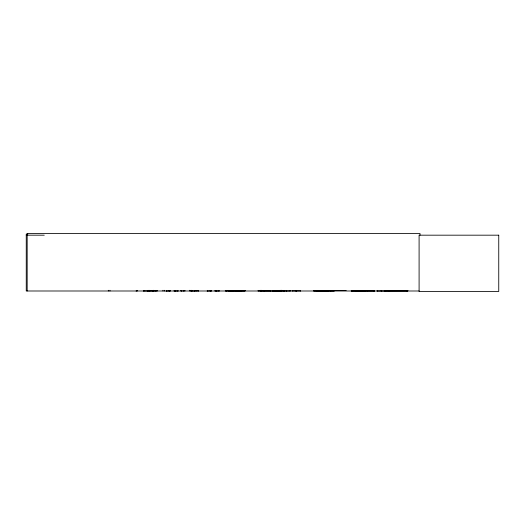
<?xml version="1.0" encoding="UTF-8"?>
<svg xmlns="http://www.w3.org/2000/svg" width="525" height="525" viewBox="0 0 525 525"><rect width="100%" height="100%" fill="white"/><g stroke="black" fill="none" stroke-linecap="round" stroke-linejoin="round"><path stroke-width="0.79" d="M148.857 290.975L148.864 290.528M226.793 290.975L226.8 290.528M233.789 290.975L233.789 290.528M235.239 290.935L235.305 290.41M270.519 290.994L290.371 290.948M270.598 290.922L270.618 290.528M365.197 290.935L365.308 290.528M377.009 290.994L407.859 290.962L407.774 290.62L384.608 290.62L384.543 290.988L384.556 290.528M351.33 290.62L351.258 290.988L374.574 290.962L374.489 290.62L351.33 290.62L351.481 290.975M351.461 290.975L351.54 290.62L351.625 290.962M352.223 290.948L352.505 290.876M373.426 290.791L373.715 290.962M374.194 290.975L374.489 290.62M384.74 290.975L384.825 290.62L384.91 290.962M385.389 290.975L385.481 290.791M385.626 290.975L385.698 290.791M406.711 290.791L407 290.962M407.571 290.791L407.774 290.62M191.198 290.994L196.238 290.935M207.126 290.994L211.372 290.935M166.11 290.994L170.139 290.935M232.7 290.922L232.654 290.41M136.073 290.975L136.421 290.935M152.368 290.948L152.303 290.41M183.52 290.948L183.862 290.935M183.907 290.922L183.921 290.568M190.595 290.975L190.897 290.935M230.593 290.935L230.626 290.41M235.922 290.935L236.217 290.528M351.343 290.791L374.489 290.771M384.622 290.791L407.774 290.771M407.479 290.975L407.558 290.62L407.617 290.975M273.571 290.935L273.604 290.568M316.536 290.935L316.575 290.568M226.078 290.935L226.124 290.568L226.163 290.994M143.601 290.935L157.31 290.975L157.303 290.528M143.824 290.935L143.863 290.568L143.909 290.994M278.027 290.935L278.066 290.568L278.106 290.994M358.437 290.935L358.477 290.568M231.354 290.994L231.381 290.568L231.44 290.994M27.891 234.124L26.25 234.124L26.25 290.994L419.199 290.994M26.25 235.18L44.258 235.18M234.531 290.627L245.044 290.627M259.855 290.627L270.362 290.627M313.642 290.627L346.178 290.581M234.511 290.778L245.063 290.778M259.836 290.778L270.388 290.765M313.622 290.778L334.3 290.778M178.251 290.975L174.221 290.935M181.821 290.922L182.214 290.975M198.201 290.935L198.457 290.935M219.358 290.975L215.112 290.935M245.057 290.962L225.343 290.975L225.35 290.528M270.375 290.962L258.208 290.935M292.156 290.876L300.595 290.876M313.628 290.962L334.294 290.962M152.906 290.994L152.946 290.41M281.754 290.948L281.813 290.292M281.321 290.922L281.334 290.292M277.003 290.935L277.062 290.528M276.577 290.528L276.695 290.935M229.694 290.948L229.72 290.41M238.882 290.922L238.934 290.41M322.376 290.935L322.324 290.568M318.196 290.935L318.15 290.568L318.098 290.994M325.835 290.935L325.789 290.568M364.573 290.935L364.527 290.568M149.96 290.935L149.92 290.568M328.453 290.935L328.42 290.568M284.287 290.935L284.255 290.568L284.222 290.994M388.835 290.935L388.802 290.568M296.323 290.935L296.264 290.528M367.513 290.922L367.493 290.528M352.111 290.975L352.19 290.62L352.321 290.975M280.626 290.922L280.606 290.528L280.704 290.975M229.156 290.876L229.103 290.528M384.615 290.62L384.667 290.975M384.523 290.948L384.523 290.41M272.436 290.994L272.344 290.528M420.02 235.18L420.02 233.533L27.175 233.533L27.175 290.994M388.776 290.528L388.776 290.994M384.779 290.41L384.779 290.994M381.491 290.41L381.465 290.994M381.242 290.41L381.242 290.994M377.239 290.528L377.239 290.994M364.488 290.528L364.488 290.994M363.313 290.41L363.313 290.994M363.031 290.41L363.031 290.994M361.613 290.41L361.613 290.994M361.331 290.41L361.331 290.994M360.944 290.41L360.944 290.994M360.734 290.41L360.734 290.994M359.336 290.528L359.336 290.994M358.516 290.528L358.516 290.994M357.151 290.528L357.151 290.994M356.298 290.41L356.298 290.994M356.094 290.41L356.094 290.994M352.551 290.528L352.551 290.994M330.73 290.528L330.73 290.994M328.387 290.528L328.387 290.994M327.567 290.41L327.567 290.994M327.39 290.41L327.39 290.994M326.268 290.528L326.268 290.994M325.743 290.528L325.743 290.994M324.529 290.41L324.529 290.994M324.293 290.41L324.293 290.994M323.918 290.528L323.918 290.994M323.472 290.528L323.472 290.994M322.192 290.41L322.192 290.994M322.094 290.41L322.094 290.994M321.897 290.41L321.897 290.994M320.703 290.41L320.703 290.994M320.467 290.41L320.467 290.994M319.443 290.41L319.443 290.994M319.298 290.41L319.298 290.994M318.931 290.528L318.931 290.994L318.885 290.568M317.822 290.528L317.822 290.994M316.608 290.528L316.608 290.994M300.595 290.528L300.595 290.994M296.52 290.41L296.52 290.994M296.231 290.41L296.231 290.994M295.778 290.41L295.778 290.994M292.156 290.528L292.156 290.994M290.049 290.528L290.049 290.994M286.506 290.41L286.506 290.994M286.296 290.41L286.296 290.994M284.077 290.528L284.077 290.994M283.119 290.528L283.119 290.994M281.925 290.41L281.859 290.994M281.656 290.41L281.656 290.994M281.243 290.528L281.243 290.994M280.173 290.292L280.173 290.994M280.022 290.41L280.022 290.994M278.946 290.528L278.88 290.994M276.793 290.41L276.793 290.994M276.55 290.41L276.55 290.994M276.426 290.41L276.426 290.994M276.137 290.41L276.137 290.994M275.435 290.41L275.422 290.994M275.08 290.41L275.08 290.994M274.798 290.41L274.798 290.994M274.116 290.41L274.116 290.994M273.656 290.528L273.63 290.994M272.593 290.528L272.593 290.994M264.134 290.528L264.134 290.994M261.43 290.292L261.43 290.994M260.577 290.41L260.577 290.994M260.367 290.41L260.367 290.994M260.269 290.292L260.269 290.994M258.129 290.528L258.129 290.994M240.942 290.528L240.942 290.994M239.006 290.41L239.006 290.994M238.809 290.528L238.809 290.994M237.005 290.41L237.005 290.994M233.861 290.528L233.861 290.994M232.778 290.528L232.778 290.994M232.582 290.41L232.582 290.994M231.171 290.41L231.164 290.994M231.02 290.528L230.974 290.994M230.882 290.41L230.869 290.994M230.79 290.41L230.79 290.994M230.639 290.528L230.639 290.994M229.93 290.41L229.93 290.994M229.241 290.528L229.241 290.994M228.277 290.41L228.277 290.994M218.945 290.528L218.945 290.994M216.215 290.41L216.215 290.994M216.077 290.41L216.077 290.994M215.007 290.528L215.007 290.994M211.477 290.528L211.477 290.994M210.407 290.41L210.407 290.994M210.269 290.41L210.269 290.994M207.539 290.528L207.539 290.994M198.082 290.528L198.082 290.994M198.03 290.528L198.03 290.994M197.118 290.41L197.118 290.994M196.337 290.528L196.337 290.994M194.821 290.41L194.821 290.994M194.657 290.41L194.657 290.994M191.973 290.41L191.979 290.994M191.586 290.528L191.586 290.994M191.113 290.292L191.067 290.994L191.008 290.528M189.473 290.292L189.473 290.994M184.944 290.41L184.944 290.994M184.032 290.528L183.98 290.994M181.748 290.528L181.748 290.994M181.696 290.528L181.696 290.994M180.784 290.41L180.784 290.994M177.831 290.528L177.831 290.994M175.192 290.41L175.192 290.994M175.068 290.41L175.068 290.994M174.116 290.528L174.116 290.994M170.244 290.528L170.244 290.994M169.299 290.41L169.299 290.994M169.168 290.41L169.168 290.994M166.53 290.528L166.53 290.994M164.614 290.292L164.614 290.994M162.973 290.292L162.973 290.994M155.846 290.528L155.846 290.994M153.792 290.41L153.786 290.994M153.359 290.292L153.359 290.994M153.234 290.41L153.228 290.994M152.821 290.528L152.821 290.994M152.093 290.41L152.093 290.994M149.874 290.528L149.874 290.994M149.048 290.292L149.048 290.994M147.656 290.41L147.656 290.994M147.453 290.41L147.453 290.994M137.452 290.41L137.452 290.994M136.539 290.528L136.487 290.994M109.968 290.292L109.968 290.994M108.327 290.292L108.327 290.994M279.727 290.876L279.759 290.528L279.727 290.876M498.75 235.18L419.094 235.18L419.094 291.467L498.75 291.467L498.75 235.18M229.484 290.948L229.418 290.41L229.491 290.975M321.589 290.935L321.556 290.568L321.523 290.994M280.33 290.994L280.337 290.41L280.271 290.994M232.168 290.994L232.175 290.41L232.162 290.994"/></g></svg>
